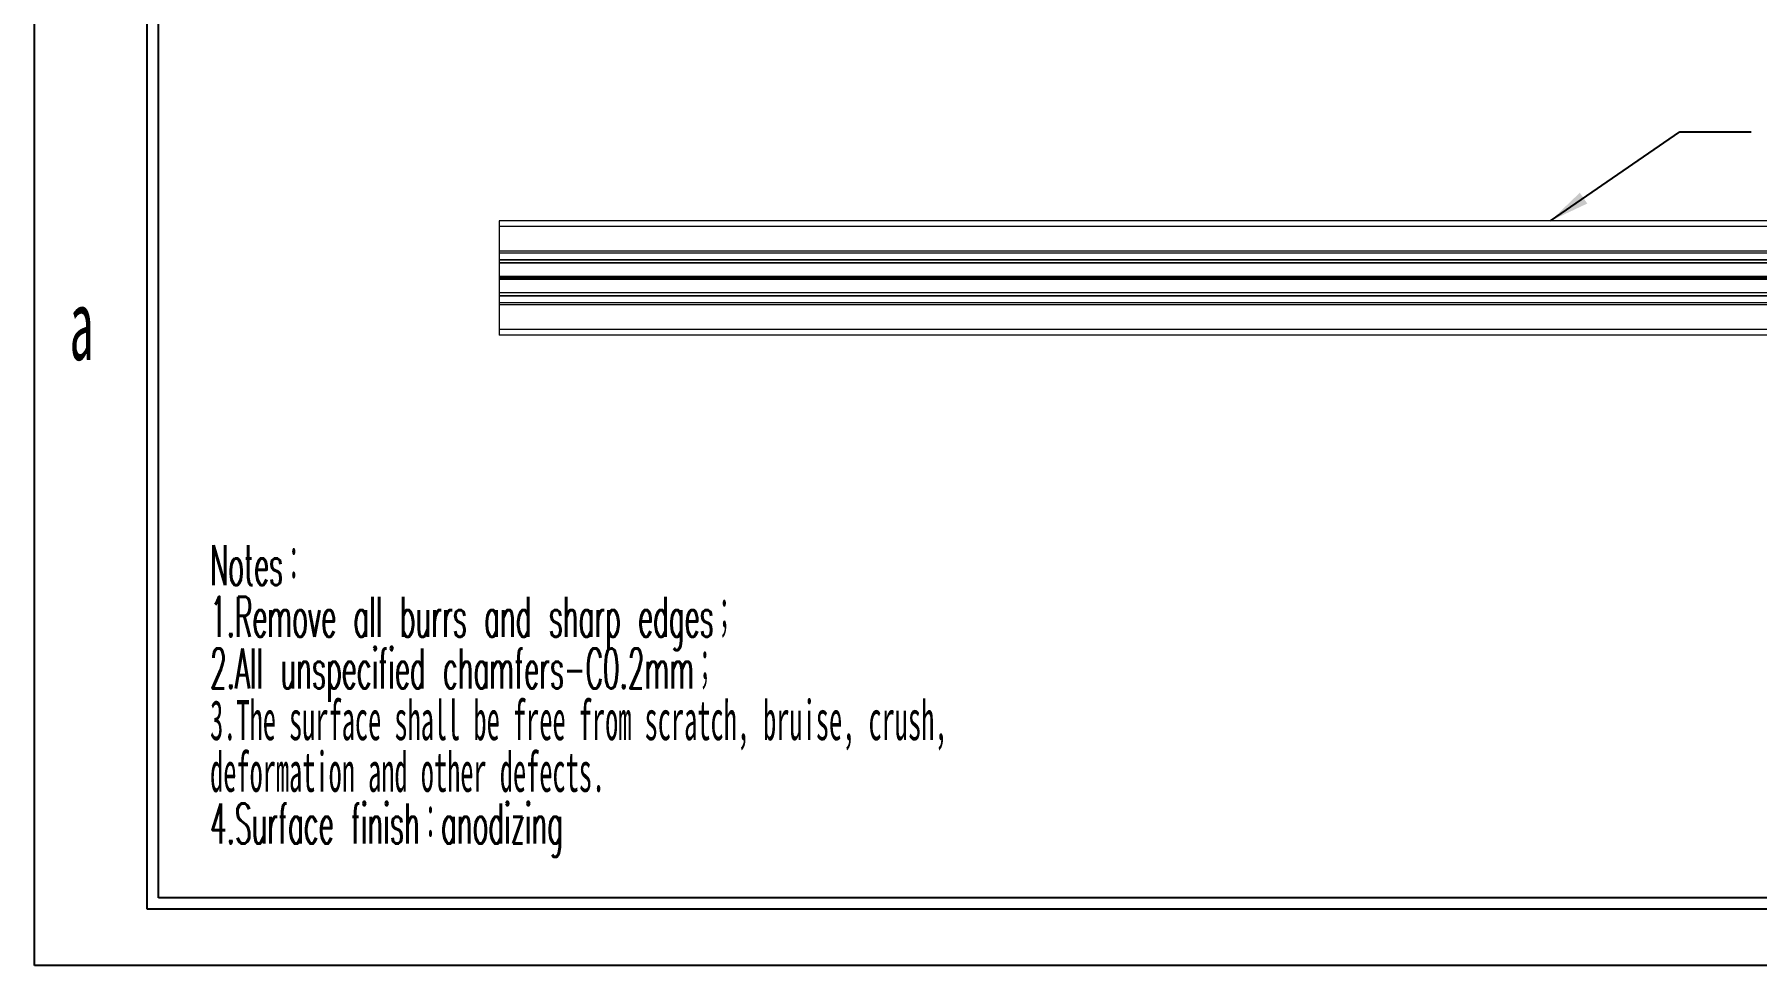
# Model space of a CAD drawing. Header units: millimetres. Extents: x 2 to 295, y 1 to 209.
# Drawn here: x 1.8 to 152.5, y 1.3 to 82.7 of the extents above; entities that cross this region are included whole.
import ezdxf

# ---------------------------------------------------------------- set-up
doc = ezdxf.new("R2010")
doc.units = ezdxf.units.MM
doc.layers.add('SLD-0', color=179, linetype='Continuous')
doc.styles.add('SLDTEXTSTYLE2', font='TXT', dxfattribs={"width": 0.484, "bigfont": 'bigfont'})
doc.styles.add('SLDTEXTSTYLE3', font='TXT', dxfattribs={"width": 0.484})
doc.styles.add('SLDTEXTSTYLE6', font='TXT', dxfattribs={"width": 0.5025})
doc.dimstyles.new('SLDDIMSTYLE2', dxfattribs={"dimtxt": 0.18, "dimasz": 3.5, "dimexe": 0, "dimexo": 0.0625, "dimgap": 0, "dimtad": 0, "dimtih": 1, "dimtoh": 1, "dimdec": 0, "dimrnd": 1e-09, "dimzin": 0, "dimdsep": 46, "dimtxsty": 'Standard', "dimsah": 1, "dimcen": 0.09, "dimadec": 0, "dimazin": 0, "dimtfac": 3.5, "dimtdec": 0, "dimtofl": 0, "dimtmove": 0, "dimatfit": 3, "dimfxl": 0, "dimfrac": 2, "dimtolj": 1, "dimtzin": 0, "dimarcsym": 0})

# ---------------------------------------------------------------- blocks, each defined once
blk = doc.blocks.new('SW_NOTE_0')
at = {"layer": 'SLD-0', "color": 0, "char_height": 3.5, "attachment_point": 1}
for s, insert, style in [('Notes\\M+18146', (0, 4.51), 'SLDTEXTSTYLE2'), ('1.Remove all burrs and sharp edges\\M+18147', (0, -0.01), 'SLDTEXTSTYLE2'), ('2.All unspecified chamfers-C0.2mm\\M+18147', (0, -4.53), 'SLDTEXTSTYLE2'), ('3.The surface shall be free from scratch, bruise, crush,', (0, -9.05), 'SLDTEXTSTYLE3'), ('deformation and other defects.', (0, -13.57), 'SLDTEXTSTYLE3'), ('4.Surface finish\\M+18146anodizing', (0, -18.09), 'SLDTEXTSTYLE2')]:
    blk.add_mtext(s, dxfattribs=dict(at, insert=insert, style=style))

msp = doc.modelspace()

# ---------------------------------------------------------------- linework, layer by layer
at = {"color": 7, "linetype": 'Continuous', "lineweight": 15}
for p, q in [((257.4817, 66.4205), (42.4817, 66.4205)), ((42.4817, 66.4205), (42.4817, 65.9205)), ((257.4817, 65.9205), (42.4817, 65.9205)), ((42.4817, 65.9205), (42.4817, 63.7741)), ((257.4817, 63.7741), (42.4817, 63.7741)), ((42.4817, 63.7741), (42.4817, 63.5973)), ((257.4817, 63.5973), (42.4817, 63.5973)), ((42.4817, 63.5973), (42.4817, 62.9998)), ((257.4817, 62.9998), (42.4817, 62.9998)), ((42.4817, 62.9998), (42.4817, 62.9705)), ((257.4817, 62.9705), (42.4817, 62.9705)), ((42.4817, 62.9705), (42.4817, 62.7329)), ((257.4817, 62.7329), (42.4817, 62.7329)), ((42.4817, 62.7329), (42.4817, 62.7152)), ((257.4817, 62.7152), (42.4817, 62.7152)), ((42.4817, 62.7152), (42.4817, 61.5559)), ((257.4817, 61.5559), (42.4817, 61.5559)), ((42.4817, 61.5559), (42.4817, 61.5375)), ((42.4817, 61.5375), (257.4817, 61.5375)), ((42.4817, 61.5375), (42.4817, 61.4382)), ((257.4817, 61.4382), (42.4817, 61.4382)), ((42.4817, 61.4382), (42.4817, 61.4028)), ((257.4817, 61.4028), (42.4817, 61.4028)), ((42.4817, 61.4028), (42.4817, 61.3036)), ((257.4817, 61.3036), (42.4817, 61.3036)), ((42.4817, 61.3036), (42.4817, 61.2852)), ((257.4817, 61.2852), (42.4817, 61.2852)), ((42.4817, 61.2852), (42.4817, 60.1258)), ((257.4817, 60.1258), (42.4817, 60.1258)), ((42.4817, 60.1258), (42.4817, 60.1082)), ((257.4817, 60.1082), (42.4817, 60.1082)), ((42.4817, 60.1082), (42.4817, 59.8705)), ((257.4817, 59.8705), (42.4817, 59.8705)), ((42.4817, 59.8705), (42.4817, 59.8412)), ((257.4817, 59.8412), (42.4817, 59.8412)), ((42.4817, 59.8412), (42.4817, 59.2437)), ((257.4817, 59.2437), (42.4817, 59.2437)), ((42.4817, 59.2437), (42.4817, 59.067)), ((257.4817, 59.067), (42.4817, 59.067)), ((42.4817, 59.067), (42.4817, 56.9205)), ((257.4817, 56.9205), (42.4817, 56.9205)), ((42.4817, 56.9205), (42.4817, 56.4205)), ((257.4817, 56.4205), (42.4817, 56.4205))]:
    msp.add_line(p, q, dxfattribs=at)
at = {"layer": 'SLD-0'}
for p, q in [((1.812, 1.2938), (1.812, 208.6737)), ((12.6748, 7.2189), (12.6748, 197.811)), ((289.1814, 7.2189), (12.6748, 7.2189)), ((295.1066, 1.2938), (1.812, 1.2938))]:
    msp.add_line(p, q, dxfattribs=at)
at = {"layer": 'SLD-0', "color": 6, "linetype": 'Continuous'}
for p, q in [((11.6873, 6.2314), (11.6873, 198.7985)), ((290.1689, 6.2314), (11.6873, 6.2314))]:
    msp.add_line(p, q, dxfattribs=at)

# ---------------------------------------------------------------- block references
at = {"layer": 'SLD-0', "color": 5}
msp.add_blockref('SW_NOTE_0', (17.183, 33.5555), dxfattribs=at)

# ---------------------------------------------------------------- texts
at = {"layer": 'SLD-0', "insert": (4.8798, 60.4234), "char_height": 6.172, "attachment_point": 1, "style": 'SLDTEXTSTYLE6'}
msp.add_mtext('a', dxfattribs=at)

# ---------------------------------------------------------------- leaders
at = {"color": 7, "linetype": 'Continuous', "lineweight": 0}
msp.add_leader([(134.4885, 66.4205), (145.8061, 74.1973), (152.0561, 74.1973)], dimstyle='SLDDIMSTYLE2', dxfattribs=at)

doc.saveas('drawing.dxf')
